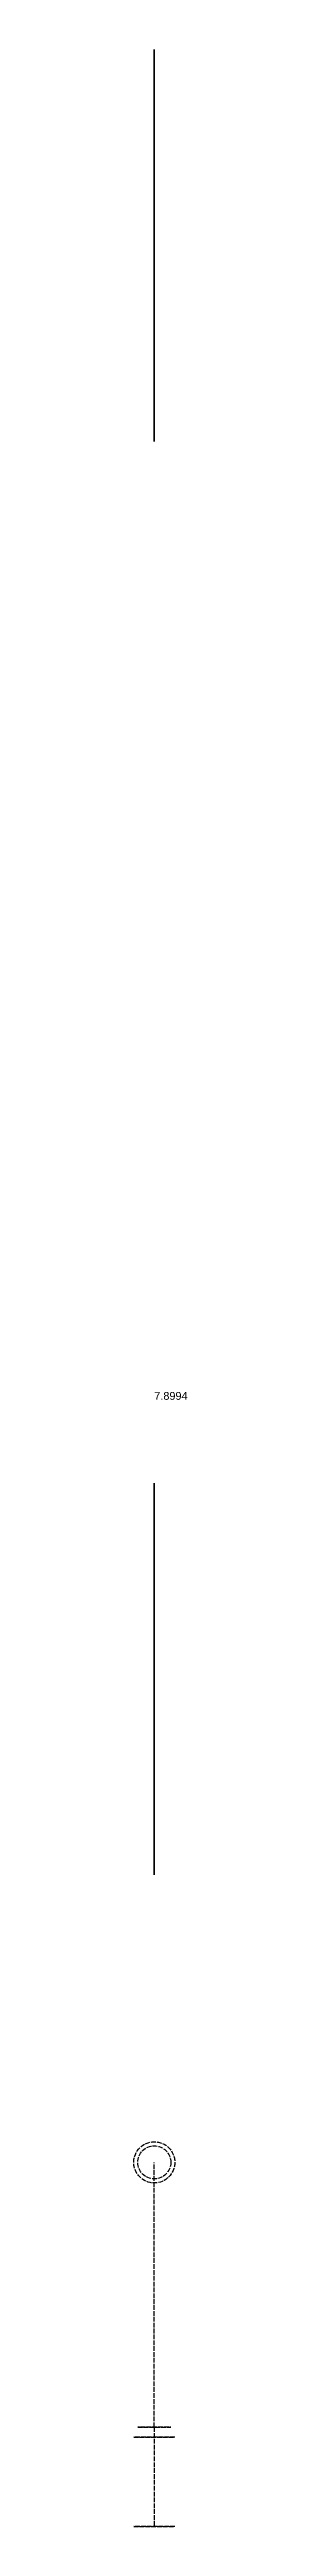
# Model space of a CAD drawing. Header units: millimetres. Extents: x -8 to 13, y -440 to 511.
import ezdxf

# ---------------------------------------------------------------- set-up
doc = ezdxf.new("R2010")
doc.units = ezdxf.units.MM
doc.header["$LTSCALE"] = 0.15
doc.linetypes.add('ACAD_ISO02W100', pattern=[15, 12, -3])
doc.layers.add('0-Object', color=124, linetype='Continuous', lineweight=30)
doc.layers.add('0-Text', color=4, linetype='Continuous', lineweight=20)
doc.layers.add('0-Sketch', color=20, linetype='ACAD_ISO02W100')
doc.styles.get("Standard").update_dxf_attribs({"font": 'arial.ttf'})

msp = doc.modelspace()

# ---------------------------------------------------------------- linework, layer by layer
at = {"layer": '0-Object', "extrusion": (-1, 0, 0)}
for p, q in [((0, 510.67), (0, 510.67, 38.1)), ((0, 510.67, 38.1), (0, 489.33, 38.1)), ((0, 489.33), (0, 510.67)), ((0, 489.33), (0, 489.33, 38.1)), ((0, 398.4, 129.03), (0, 360.3, 129.03)), ((0, 398.4, 150.37), (0, 360.3, 150.37)), ((0, 398.4, 129.03), (0, 398.4, 150.37)), ((0, 360.3, 129.03), (0, 360.3, 150.37)), ((0, -39.33), (0, -39.33, 38.1)), ((0, -39.33, 38.1), (0, -60.67, 38.1)), ((0, -60.67), (0, -39.33)), ((0, -60.67), (0, -60.67, 38.1)), ((0, -151.6, 150.37), (0, -189.7, 150.37)), ((0, -151.6, 129.03), (0, -189.7, 129.03)), ((0, -151.6, 129.03), (0, -151.6, 150.37)), ((0, -189.7, 129.03), (0, -189.7, 150.37))]:
    msp.add_line(p, q, dxfattribs=at)
for centre, radius in [((-398.4, 38.1), 110.72), ((-398.4, 38.1), 92.48), ((151.6, 38.1), 110.72), ((151.6, 38.1), 92.48)]:
    msp.add_arc(centre, radius, 90, 180, dxfattribs=at)
at = {"layer": '0-Sketch', "extrusion": (-1, 0, 0)}
for p, q in [((0, 500), (0, 500, 38.1)), ((0, 398.4, 38.1), (0, 489.33, 38.1)), ((0, 398.4, 139.7), (0, 360.3, 139.7)), ((0, 398.4, 129.03), (0, 398.4, 38.1)), ((0, -39.33, 34.29), (0, -60.67, 34.29)), ((0, -42.1), (0, -42.1, 38.1)), ((0, -50), (0, -50, 38.1)), ((0, -50, 38.1), (0, -50, 139.7)), ((0, -50, 139.7), (0, -151.6, 139.7)), ((0, -57.9), (0, -57.9, 38.1)), ((0, -151.6, 38.1), (0, -60.67, 38.1)), ((0, -151.6, 139.7), (0, -189.7, 139.7)), ((0, -151.6, 147.6), (0, -189.7, 147.6)), ((0, -151.6, 131.8), (0, -189.7, 131.8)), ((0, -151.6, 129.03), (0, -151.6, 38.1))]:
    msp.add_line(p, q, dxfattribs=at)
msp.add_lwpolyline([(299.99, 2.29), (299.99, 40.39, -0.414214), (401.59, 141.99), (439.69, 141.99)], format="xyb", dxfattribs=at)
at = {"layer": '0-Sketch'}
for centre, radius in [((0, -299.99, 2.29), 7.9), ((0, -299.99, 36.58), 7.9), ((0, -299.99, 40.39), 6.35)]:
    msp.add_circle(centre, radius, dxfattribs=at)
at = {"layer": '0-Sketch', "extrusion": (0, 1, -4.28626e-16)}
for centre, radius in [((0, 141.99, -405.4), 7.9), ((0, 141.99, -401.59), 6.35), ((0, 141.99, -439.69), 7.9)]:
    msp.add_circle(centre, radius, dxfattribs=at)
at = {"layer": '0-Sketch', "extrusion": (-1, 0, 0)}
for centre, radius in [((-398.4, 38.1), 101.6), ((151.6, 38.1), 107.95), ((151.6, 38.1), 101.6), ((151.6, 38.1), 95.25)]:
    msp.add_arc(centre, radius, 90, 180, dxfattribs=at)

# ---------------------------------------------------------------- texts
at = {"layer": '0-Object', "insert": (0, -4.4), "char_height": 3, "width": 13.0383, "attachment_point": 1}
msp.add_mtext('7.8994', dxfattribs=at)
at = {"layer": '0-Text', "extrusion": (-1, 0, 0), "insert": (0, -134.23, 27.19), "char_height": 5, "attachment_point": 1, "text_direction": (0, -1, 0)}
msp.add_mtext_dynamic_manual_height_columns('Sch40 1/2in', width=43.5708, gutter_width=12.5, heights=[19.81], dxfattribs=at)

doc.saveas('drawing.dxf')
